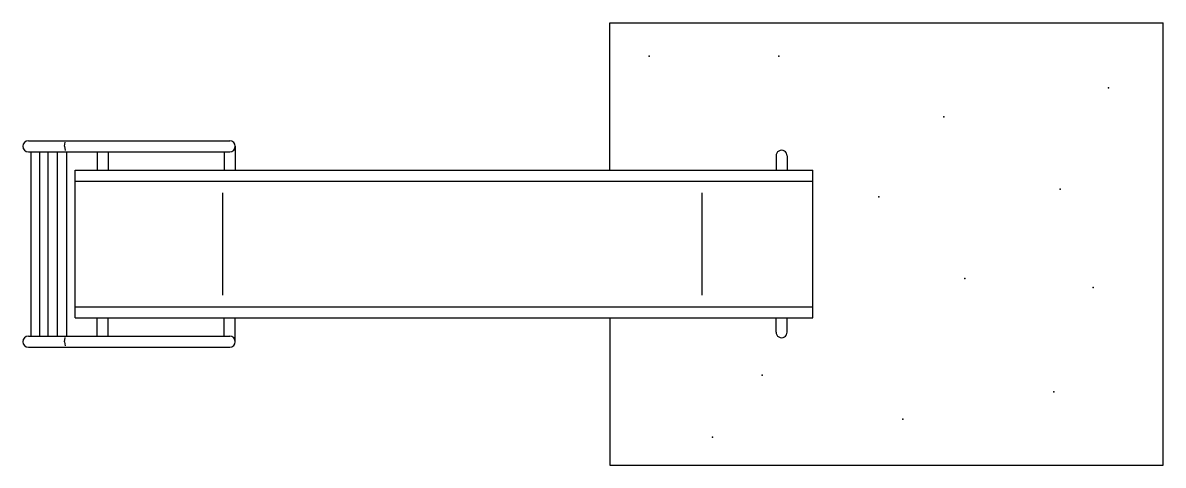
# Model space of a CAD drawing. Header units: millimetres. Extents: x 1477.25 to 1480.34, y 1340.88 to 1342.08.
import ezdxf

# ---------------------------------------------------------------- set-up
doc = ezdxf.new("R2010")
doc.units = ezdxf.units.MM
doc.header["$LTSCALE"] = 10
doc.layers.add('Playground', color=2, linetype='Continuous')

msp = doc.modelspace()

# ---------------------------------------------------------------- linework, layer by layer
at = {"layer": 'Playground'}
for p, q in [((1478.8416, 1342.0788), (1480.3416, 1342.0788)), ((1478.8416, 1341.6788), (1478.8416, 1342.0788)), ((1480.3416, 1340.8788), (1480.3416, 1342.0788)), ((1477.2645, 1341.7588), (1477.8106, 1341.7588)), ((1477.3626, 1341.7438), (1477.3646, 1341.7553)), ((1477.3626, 1341.7438), (1477.3646, 1341.7322)), ((1477.8256, 1341.7438), (1477.8256, 1341.6788)), ((1477.2645, 1341.7288), (1477.8106, 1341.7288)), ((1477.2711, 1341.7288), (1477.2711, 1341.2288)), ((1477.2949, 1341.7288), (1477.2949, 1341.2288)), ((1477.3169, 1341.7288), (1477.3169, 1341.2288)), ((1477.3425, 1341.7288), (1477.3425, 1341.2288)), ((1477.3682, 1341.7288), (1477.3682, 1341.2288)), ((1477.4512, 1341.7288), (1477.4512, 1341.6788)), ((1477.4812, 1341.7288), (1477.4812, 1341.6788)), ((1477.7956, 1341.7288), (1477.7956, 1341.6788)), ((1479.2919, 1341.7176), (1479.2919, 1341.6788)), ((1479.3219, 1341.7176), (1479.3219, 1341.6788)), ((1477.3916, 1341.6788), (1479.3916, 1341.6788)), ((1477.3916, 1341.2788), (1477.3916, 1341.6788)), ((1479.3916, 1341.2788), (1479.3916, 1341.6788)), ((1477.3916, 1341.6488), (1479.3916, 1341.6488)), ((1477.7916, 1341.3404), (1477.7916, 1341.6172)), ((1479.0916, 1341.3404), (1479.0916, 1341.6172)), ((1477.3916, 1341.3088), (1479.3916, 1341.3088)), ((1477.3916, 1341.2788), (1479.3916, 1341.2788)), ((1477.4512, 1341.2288), (1477.4512, 1341.2788)), ((1477.4812, 1341.2288), (1477.4812, 1341.2788)), ((1477.7956, 1341.2288), (1477.7956, 1341.2788)), ((1477.8256, 1341.2138), (1477.8256, 1341.2788)), ((1478.8416, 1341.2788), (1478.8416, 1340.8788)), ((1479.2919, 1341.24), (1479.2919, 1341.2788)), ((1479.3219, 1341.24), (1479.3219, 1341.2788)), ((1477.2645, 1341.2288), (1477.8106, 1341.2288)), ((1477.3626, 1341.2138), (1477.3646, 1341.2253)), ((1477.3626, 1341.2138), (1477.3646, 1341.2022)), ((1477.2645, 1341.1988), (1477.8106, 1341.1988)), ((1478.8416, 1340.8788), (1480.3416, 1340.8788))]:
    msp.add_line(p, q, dxfattribs=at)
for centre, start, end in [((1477.2645, 1341.7438), 90, 270), ((1477.8106, 1341.7438), 270, 90), ((1479.3069, 1341.718), 358.4884, 181.5116), ((1479.3069, 1341.2396), 178.4884, 1.5116), ((1477.2645, 1341.2138), 90, 270), ((1477.8106, 1341.2138), 270, 90)]:
    msp.add_arc(centre, 0.015, start, end, dxfattribs=at)
for p in [(1478.9474, 1341.9881), (1479.2998, 1341.9881), (1480.1931, 1341.902), (1479.7464, 1341.8241), (1480.0619, 1341.6273), (1479.5702, 1341.6068), (1479.8038, 1341.3853), (1480.1521, 1341.3607), (1479.2547, 1341.1229), (1480.0455, 1341.0778), (1479.6358, 1341.004), (1479.1195, 1340.9548)]:
    msp.add_point(p, dxfattribs=at)

doc.saveas('drawing.dxf')
